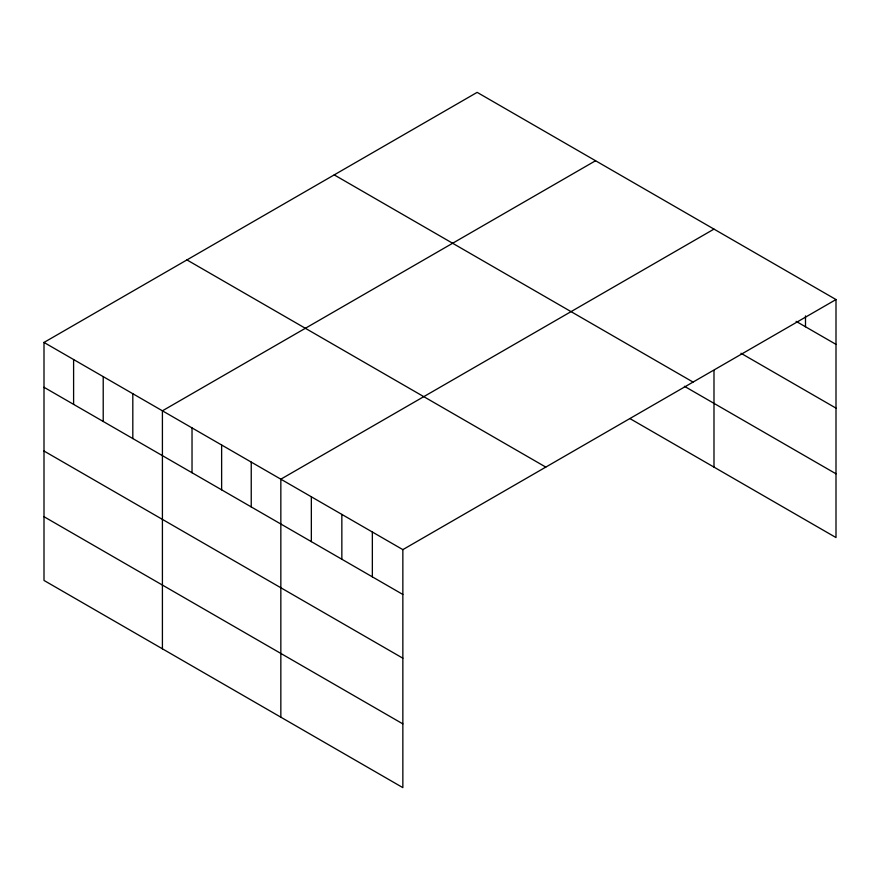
<?xml version="1.0" encoding="UTF-8"?>
<svg xmlns="http://www.w3.org/2000/svg" width="880" height="880" viewBox="0 0 880 880"><rect width="100%" height="100%" fill="white"/><g stroke="black" fill="none" stroke-linecap="round" stroke-linejoin="round"><path stroke-width="1.32" d="M44 342.441L402.853 549.626L402.853 787.633L44 580.448L44 342.441L477.147 92.367L836 299.552L836 537.559L629.915 418.572M595.573 160.732L162.415 410.817L162.415 648.824M713.988 229.108L280.841 479.182L280.841 717.189M402.853 549.626L836 299.552M796.114 321.354L836 344.377M740.971 353.265L836 408.133M334.213 174.889L693.055 382.074M684.387 386.276L836 473.803M186.945 259.919L545.787 467.093M44 387.277L402.853 594.462M44 451.022L402.853 658.207M44 516.703L402.853 723.888M805.497 315.898L805.497 326.766M713.988 370.524L713.988 467.115M372.35 532.015L372.35 576.851M341.847 514.404L341.847 559.24M311.344 496.793L311.344 541.629M251.24 462.088L251.24 506.924M221.628 444.994L221.628 489.83M192.027 427.911L192.027 472.736M132.814 393.723L132.814 438.559M103.213 376.629L103.213 421.465M73.601 359.535L73.601 404.371"/></g></svg>
